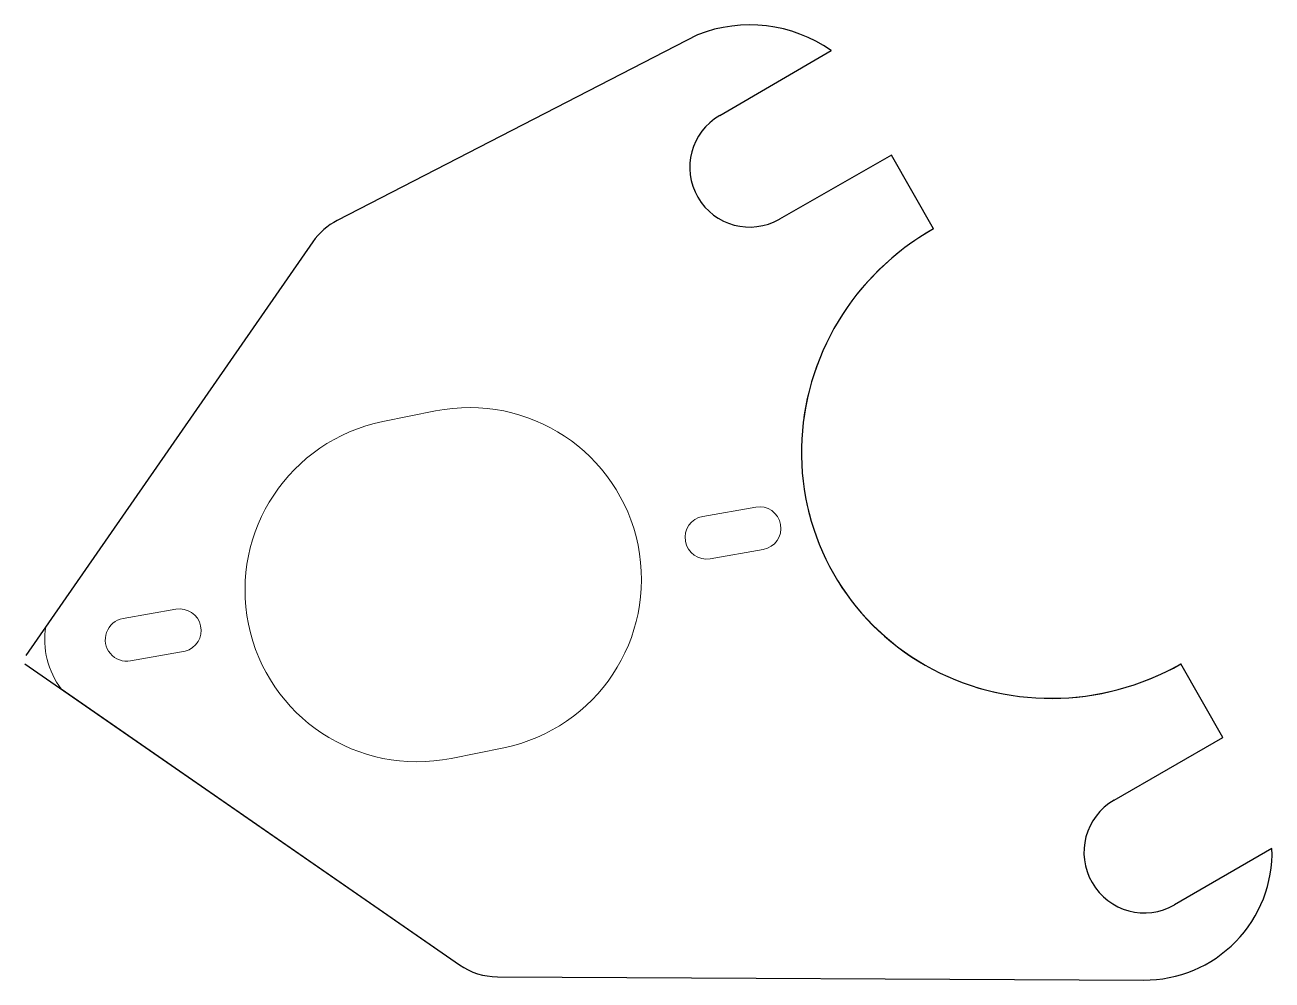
# Model space of a CAD drawing. Header units: millimetres. Extents: x -143.1 to -50.2, y 35.6 to 106.8.
import ezdxf

# ---------------------------------------------------------------- set-up
doc = ezdxf.new("R2010")
doc.units = ezdxf.units.MM

msp = doc.modelspace()

# ---------------------------------------------------------------- linework, layer by layer
at = {"color": 7, "linetype": 'Continuous'}
for p, q in [((-92.999, 106.036), (-119.835, 92.197)), ((-91.356, 100.009), (-83.061, 104.86)), ((-78.555, 97.056), (-86.904, 92.298)), ((-75.44, 91.575), (-78.555, 97.056)), ((-121.652, 90.602), (-143.025, 59.776)), ((-143.093, 59.162), (-110.735, 36.727)), ((-53.897, 53.67), (-57.012, 59.151)), ((-61.985, 49), (-53.897, 53.67)), ((-50.229, 45.396), (-57.481, 41.208)), ((-107.912, 35.836), (-59.783, 35.593))]:
    msp.add_line(p, q, dxfattribs=at)
at = {"color": 7, "linetype": 'Continuous', "lineweight": 15}
for p, q in [((-119.835, 92.197), (-92.999, 106.036)), ((-83.061, 104.86), (-91.356, 100.009)), ((-78.555, 97.056), (-86.904, 92.298)), ((-75.44, 91.575), (-78.555, 97.056)), ((-121.652, 90.602), (-141.536, 61.924)), ((-116.444, 77.205), (-112.523, 77.999)), ((-92.611, 70.142), (-88.672, 70.836)), ((-92.055, 66.99), (-88.116, 67.685)), ((-135.787, 62.529), (-131.847, 63.223)), ((-135.229, 59.378), (-131.162, 60.1)), ((-53.897, 53.67), (-57.012, 59.151)), ((-110.735, 36.727), (-140.392, 57.29)), ((-61.985, 49), (-53.897, 53.67)), ((-111.361, 52.115), (-107.44, 52.909)), ((-50.229, 45.396), (-57.481, 41.208)), ((-59.783, 35.593), (-107.912, 35.836))]:
    msp.add_line(p, q, dxfattribs=at)
at = {"color": 7, "linetype": 'Continuous', "lineweight": 15, "flags": 128}
msp.add_lwpolyline([(-57.012, 59.151), (-58.122, 58.567), (-59.266, 58.054), (-60.44, 57.615), (-61.639, 57.252), (-62.858, 56.967), (-64.091, 56.761), (-65.333, 56.634), (-66.579, 56.588), (-67.824, 56.621), (-69.062, 56.736), (-70.287, 56.929), (-71.495, 57.202), (-72.681, 57.553), (-73.839, 57.98), (-74.964, 58.481), (-76.052, 59.055), (-77.098, 59.698), (-78.097, 60.409), (-79.045, 61.183), (-79.939, 62.018), (-80.774, 62.911), (-81.546, 63.856), (-82.253, 64.852), (-82.892, 65.892), (-83.459, 66.972), (-83.952, 68.089), (-84.369, 69.236), (-84.709, 70.41), (-84.969, 71.605), (-85.149, 72.817), (-85.248, 74.039), (-85.266, 75.266), (-85.202, 76.495), (-85.057, 77.718), (-84.831, 78.931), (-84.526, 80.129), (-84.142, 81.307), (-83.681, 82.459), (-83.146, 83.581), (-82.538, 84.667), (-81.861, 85.714), (-81.116, 86.716), (-80.308, 87.67), (-79.439, 88.571), (-78.514, 89.416), (-77.537, 90.2), (-76.51, 90.921), (-75.44, 91.575)], dxfattribs=at)
at = {"color": 7, "linetype": 'Continuous'}
for centre, radius, start, end in [((-89.13, 96.154), 10.613, 55.12188, 111.38563), ((-89.13, 96.154), 4.452, 120.00073, 300.00073), ((-117.543, 87.753), 5, 117.28017, 145.26497), ((-59.733, 45.104), 4.5, 120.02873, 300.02873), ((-59.735, 45.104), 9.511, 269.71019, 1.75891), ((-107.886, 40.836), 5, 235.26497, 269.71019)]:
    msp.add_arc(centre, radius, start, end, dxfattribs=at)
at = {"color": 7, "linetype": 'Continuous', "lineweight": 15}
for centre, radius, start, end in [((-89.13, 96.154), 10.613, 55.12188, 111.38563), ((-89.13, 96.154), 4.452, 120.00073, 300.00073), ((-117.543, 87.753), 5, 117.28017, 145.26497), ((-109.982, 65.454), 12.8, 281.45218, 101.45218), ((-113.902, 64.66), 12.8, 101.45218, 281.45218), ((-88.394, 69.261), 1.6, 280, 100), ((-92.333, 68.566), 1.6, 100, 280), ((-131.57, 61.647), 1.6, 284.77313, 99.99877), ((-135.509, 60.953), 1.6, 99.99877, 280.07573), ((-135.509, 60.953), 6.105, 170.84877, 216.87738), ((-59.733, 45.104), 4.5, 120.02873, 300.02873), ((-59.735, 45.104), 9.511, 269.71019, 1.75891), ((-107.886, 40.836), 5, 235.26497, 269.71019)]:
    msp.add_arc(centre, radius, start, end, dxfattribs=at)
at = {"color": 7, "linetype": 'Continuous'}
msp.add_ellipse((-66.226, 75.363), major_axis=(-16.666, -9.472), ratio=0.972777, start_param=4.712389, end_param=7.853982, dxfattribs=at)

doc.saveas('drawing.dxf')
